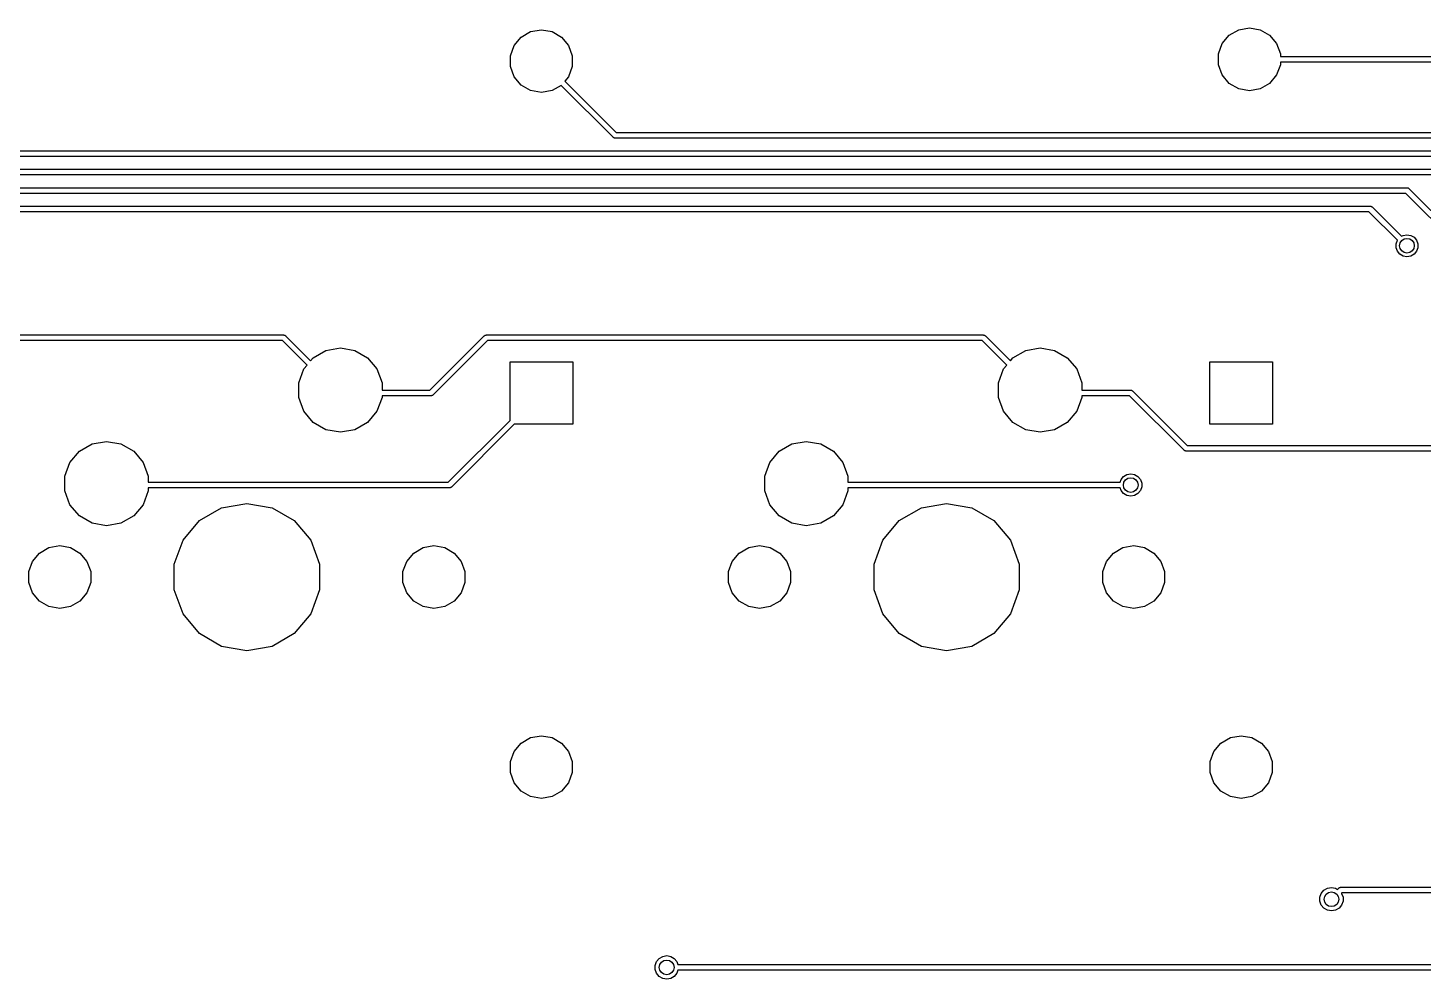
# Model space of a CAD drawing. Extents: x 16 to 277, y -108 to -11.
# Drawn here: x 73.06 to 110.94, y -70.92 to -45.08 of the extents above; entities that cross this region are included whole.
import ezdxf

# ---------------------------------------------------------------- set-up
doc = ezdxf.new("R2010")
doc.units = 0
doc.header["$MEASUREMENT"] = 0
doc.layers.add('BLACK', color=7, linetype='CONTINUOUS')

msp = doc.modelspace()

# ---------------------------------------------------------------- linework, layer by layer
at = {"layer": 'Black'}
for p, q in [((86.2588, -45.5591), (86.4492, -45.3322)), ((86.4492, -45.3322), (86.7058, -45.1841)), ((86.7058, -45.1841), (86.9975, -45.1326)), ((86.9975, -45.1326), (87.2892, -45.1841)), ((87.2892, -45.1841), (87.5457, -45.3322)), ((87.5457, -45.3322), (87.7361, -45.5591)), ((105.484, -45.5091), (105.674, -45.2822)), ((105.674, -45.2822), (105.931, -45.1341)), ((105.931, -45.1341), (106.222, -45.0826)), ((106.222, -45.0826), (106.514, -45.1341)), ((106.514, -45.1341), (106.771, -45.2822)), ((106.771, -45.2822), (106.961, -45.5091)), ((86.1575, -45.8374), (86.2588, -45.5591)), ((86.1575, -46.1336), (86.1575, -45.8374)), ((87.7361, -45.5591), (87.8374, -45.8374)), ((87.8374, -45.8374), (87.8374, -46.1336)), ((105.383, -45.7874), (105.484, -45.5091)), ((105.383, -46.0836), (105.383, -45.7874)), ((106.961, -45.5091), (107.062, -45.7874)), ((107.062, -45.7874), (107.062, -45.8593)), ((86.2588, -46.412), (86.1575, -46.1336)), ((87.8374, -46.1336), (87.7361, -46.412)), ((105.484, -46.362), (105.383, -46.0836)), ((107.062, -46.0836), (106.961, -46.362)), ((107.062, -45.8593), (123.283, -45.8593)), ((123.314, -46.0117), (107.062, -46.0117)), ((107.062, -46.0117), (107.062, -46.0836)), ((86.4492, -46.6389), (86.2588, -46.412)), ((87.7361, -46.412), (87.6374, -46.5296)), ((87.6374, -46.5296), (89.0316, -47.9238)), ((105.674, -46.5889), (105.484, -46.362)), ((105.931, -46.737), (105.674, -46.5889)), ((106.771, -46.5889), (106.514, -46.737)), ((106.961, -46.362), (106.771, -46.5889)), ((86.7058, -46.787), (86.4492, -46.6389)), ((86.9975, -46.8384), (86.7058, -46.787)), ((87.2892, -46.787), (86.9975, -46.8384)), ((87.5364, -46.6442), (87.2892, -46.787)), ((88.9461, -48.0539), (87.5364, -46.6442)), ((106.222, -46.7884), (105.931, -46.737)), ((106.514, -46.737), (106.222, -46.7884)), ((88.9489, -48.0558), (88.9461, -48.0539)), ((88.951, -48.0584), (88.9489, -48.0558)), ((88.9596, -48.0633), (88.951, -48.0584)), ((88.9678, -48.0691), (88.9596, -48.0633)), ((88.971, -48.0699), (88.9678, -48.0691)), ((88.9739, -48.0716), (88.971, -48.0699)), ((88.9837, -48.0733), (88.9739, -48.0716)), ((88.9934, -48.0759), (88.9837, -48.0733)), ((88.9967, -48.0756), (88.9934, -48.0759)), ((89, -48.0762), (88.9967, -48.0756)), ((129, -48.0762), (89, -48.0762)), ((89.0316, -47.9238), (128.968, -47.9238)), ((70.5316, -48.4238), (129.468, -48.4238)), ((129.5, -48.5762), (70.5, -48.5762)), ((130, -49.0762), (52, -49.0762)), ((52.0316, -48.9238), (129.968, -48.9238)), ((110.468, -49.5762), (51.5, -49.5762)), ((51.5316, -49.4238), (110.5, -49.4238)), ((112.946, -52.0539), (110.468, -49.5762)), ((110.5, -49.4238), (110.503, -49.4244)), ((110.503, -49.4244), (110.507, -49.4241)), ((110.507, -49.4241), (110.516, -49.4267)), ((110.516, -49.4267), (110.526, -49.4284)), ((110.526, -49.4284), (110.529, -49.4301)), ((110.529, -49.4301), (110.532, -49.4309)), ((110.532, -49.4309), (110.54, -49.4367)), ((110.54, -49.4367), (110.549, -49.4416)), ((110.549, -49.4416), (110.551, -49.4442)), ((110.551, -49.4442), (110.554, -49.4461)), ((110.554, -49.4461), (113.032, -51.9238)), ((50.5316, -49.9238), (109.5, -49.9238)), ((109.5, -49.9238), (109.503, -49.9244)), ((109.503, -49.9244), (109.507, -49.9241)), ((109.507, -49.9241), (109.516, -49.9267)), ((109.516, -49.9267), (109.526, -49.9284)), ((109.526, -49.9284), (109.529, -49.9301)), ((109.529, -49.9301), (109.532, -49.9309)), ((109.532, -49.9309), (109.54, -49.9367)), ((109.54, -49.9367), (109.549, -49.9416)), ((109.549, -49.9416), (109.551, -49.9442)), ((109.551, -49.9442), (109.554, -49.9461)), ((109.554, -49.9461), (110.351, -50.7435)), ((109.468, -50.0762), (50.5, -50.0762)), ((110.24, -50.8481), (109.468, -50.0762)), ((110.351, -50.7435), (110.397, -50.717)), ((110.397, -50.717), (110.5, -50.6989)), ((110.5, -50.6989), (110.603, -50.717)), ((110.603, -50.717), (110.694, -50.7693)), ((110.203, -50.9477), (110.239, -50.8494)), ((110.203, -51.0523), (110.203, -50.9477)), ((110.239, -51.1506), (110.203, -51.0523)), ((110.239, -50.8494), (110.24, -50.8481)), ((110.694, -50.7693), (110.761, -50.8494)), ((110.761, -50.8494), (110.797, -50.9477)), ((110.797, -51.0523), (110.761, -51.1506)), ((110.797, -50.9477), (110.797, -51.0523)), ((110.306, -51.2307), (110.239, -51.1506)), ((110.397, -51.283), (110.306, -51.2307)), ((110.5, -51.3011), (110.397, -51.283)), ((110.603, -51.283), (110.5, -51.3011)), ((110.694, -51.2307), (110.603, -51.283)), ((110.761, -51.1506), (110.694, -51.2307)), ((66.5, -53.4238), (80, -53.4238)), ((79.9684, -53.5762), (66.5316, -53.5762)), ((80.634, -54.2418), (79.9684, -53.5762)), ((80, -53.4238), (80.0033, -53.4244)), ((80.0033, -53.4244), (80.0066, -53.4241)), ((80.0066, -53.4241), (80.0163, -53.4267)), ((80.0163, -53.4267), (80.0261, -53.4284)), ((80.0261, -53.4284), (80.029, -53.4301)), ((80.029, -53.4301), (80.0322, -53.4309)), ((80.0322, -53.4309), (80.0404, -53.4367)), ((80.0404, -53.4367), (80.049, -53.4416)), ((80.049, -53.4416), (80.0511, -53.4442)), ((80.0511, -53.4442), (80.0539, -53.4461)), ((80.0539, -53.4461), (80.7324, -54.1246)), ((81.1476, -53.8418), (81.54, -53.7726)), ((81.54, -53.7726), (81.9324, -53.8418)), ((83.9684, -54.9238), (85.4461, -53.4461)), ((85.5316, -53.5762), (84.0539, -55.0539)), ((85.4461, -53.4461), (85.4489, -53.4442)), ((85.4489, -53.4442), (85.451, -53.4416)), ((85.451, -53.4416), (85.4596, -53.4367)), ((85.4596, -53.4367), (85.4678, -53.4309)), ((85.4678, -53.4309), (85.471, -53.4301)), ((85.471, -53.4301), (85.4739, -53.4284)), ((85.4739, -53.4284), (85.4837, -53.4267)), ((85.4837, -53.4267), (85.4934, -53.4241)), ((85.4934, -53.4241), (85.4967, -53.4244)), ((85.4967, -53.4244), (85.5, -53.4238)), ((85.5, -53.4238), (99, -53.4238)), ((98.9684, -53.5762), (85.5316, -53.5762)), ((99.634, -54.2418), (98.9684, -53.5762)), ((99, -53.4238), (99.0033, -53.4244)), ((99.0033, -53.4244), (99.0066, -53.4241)), ((99.0066, -53.4241), (99.0163, -53.4267)), ((99.0163, -53.4267), (99.0261, -53.4284)), ((99.0261, -53.4284), (99.029, -53.4301)), ((99.029, -53.4301), (99.0322, -53.4309)), ((99.0322, -53.4309), (99.0404, -53.4367)), ((99.0404, -53.4367), (99.049, -53.4416)), ((99.049, -53.4416), (99.0511, -53.4442)), ((99.0511, -53.4442), (99.0539, -53.4461)), ((99.0539, -53.4461), (99.7324, -54.1246)), ((100.148, -53.8418), (100.54, -53.7726)), ((100.54, -53.7726), (100.932, -53.8418)), ((80.7324, -54.1246), (80.8025, -54.0411)), ((80.8025, -54.0411), (81.1476, -53.8418)), ((81.9324, -53.8418), (82.2775, -54.0411)), ((82.2775, -54.0411), (82.5336, -54.3463)), ((86.1478, -55.7444), (86.1478, -54.1509)), ((86.1478, -54.1509), (87.8471, -54.1509)), ((87.8471, -54.1509), (87.8471, -55.8501)), ((99.7324, -54.1246), (99.8025, -54.0411)), ((99.8025, -54.0411), (100.148, -53.8418)), ((100.932, -53.8418), (101.278, -54.0411)), ((101.278, -54.0411), (101.534, -54.3463)), ((105.148, -55.8501), (105.148, -54.1509)), ((105.148, -54.1509), (106.847, -54.1509)), ((106.847, -54.1509), (106.847, -55.8501)), ((80.4101, -54.7208), (80.5464, -54.3463)), ((80.5464, -54.3463), (80.634, -54.2418)), ((82.5336, -54.3463), (82.6699, -54.7208)), ((99.4101, -54.7208), (99.5464, -54.3463)), ((99.5464, -54.3463), (99.634, -54.2418)), ((101.534, -54.3463), (101.67, -54.7208)), ((80.4101, -55.1192), (80.4101, -54.7208)), ((82.6699, -54.7208), (82.6699, -54.9238)), ((82.6699, -54.9238), (83.9684, -54.9238)), ((99.4101, -55.1192), (99.4101, -54.7208)), ((101.67, -54.7208), (101.67, -54.9238)), ((101.67, -54.9238), (103, -54.9238)), ((103, -54.9238), (103.003, -54.9244)), ((103.003, -54.9244), (103.007, -54.9241)), ((103.007, -54.9241), (103.016, -54.9267)), ((103.016, -54.9267), (103.026, -54.9284)), ((103.026, -54.9284), (103.029, -54.9301)), ((80.5464, -55.4937), (80.4101, -55.1192)), ((82.6699, -55.1192), (82.5336, -55.4937)), ((84, -55.0762), (82.6699, -55.0762)), ((82.6699, -55.0762), (82.6699, -55.1192)), ((84.0033, -55.0756), (84, -55.0762)), ((84.0066, -55.0759), (84.0033, -55.0756)), ((84.0163, -55.0733), (84.0066, -55.0759)), ((84.0261, -55.0716), (84.0163, -55.0733)), ((84.029, -55.0699), (84.0261, -55.0716)), ((84.0322, -55.0691), (84.029, -55.0699)), ((84.0404, -55.0633), (84.0322, -55.0691)), ((84.049, -55.0584), (84.0404, -55.0633)), ((84.0511, -55.0558), (84.049, -55.0584)), ((84.0539, -55.0539), (84.0511, -55.0558)), ((99.5464, -55.4937), (99.4101, -55.1192)), ((101.67, -55.1192), (101.534, -55.4937)), ((102.968, -55.0762), (101.67, -55.0762)), ((101.67, -55.0762), (101.67, -55.1192)), ((104.446, -56.5539), (102.968, -55.0762)), ((103.029, -54.9301), (103.032, -54.9309)), ((103.032, -54.9309), (103.04, -54.9367)), ((103.04, -54.9367), (103.049, -54.9416)), ((103.049, -54.9416), (103.051, -54.9442)), ((103.051, -54.9442), (103.054, -54.9461)), ((103.054, -54.9461), (104.532, -56.4238)), ((80.8025, -55.7989), (80.5464, -55.4937)), ((82.5336, -55.4937), (82.2775, -55.7989)), ((99.8025, -55.7989), (99.5464, -55.4937)), ((101.534, -55.4937), (101.278, -55.7989)), ((81.1476, -55.9982), (80.8025, -55.7989)), ((81.54, -56.0674), (81.1476, -55.9982)), ((81.9324, -55.9982), (81.54, -56.0674)), ((82.2775, -55.7989), (81.9324, -55.9982)), ((84.4684, -57.4238), (86.1478, -55.7444)), ((86.2576, -55.8501), (84.5539, -57.5539)), ((87.8471, -55.8501), (86.2576, -55.8501)), ((100.148, -55.9982), (99.8025, -55.7989)), ((100.54, -56.0674), (100.148, -55.9982)), ((100.932, -55.9982), (100.54, -56.0674)), ((101.278, -55.7989), (100.932, -55.9982)), ((106.847, -55.8501), (105.148, -55.8501)), ((74.4525, -56.5811), (74.7976, -56.3818)), ((74.7976, -56.3818), (75.19, -56.3126)), ((75.19, -56.3126), (75.5824, -56.3818)), ((75.5824, -56.3818), (75.9275, -56.5811)), ((93.4525, -56.5811), (93.7976, -56.3818)), ((93.7976, -56.3818), (94.19, -56.3126)), ((94.19, -56.3126), (94.5824, -56.3818)), ((94.5824, -56.3818), (94.9275, -56.5811)), ((104.532, -56.4238), (111.468, -56.4238)), ((74.1964, -56.8863), (74.4525, -56.5811)), ((75.9275, -56.5811), (76.1836, -56.8863)), ((93.1964, -56.8863), (93.4525, -56.5811)), ((94.9275, -56.5811), (95.1836, -56.8863)), ((104.449, -56.5558), (104.446, -56.5539)), ((104.451, -56.5584), (104.449, -56.5558)), ((104.46, -56.5633), (104.451, -56.5584)), ((104.468, -56.5691), (104.46, -56.5633)), ((104.471, -56.5699), (104.468, -56.5691)), ((104.474, -56.5716), (104.471, -56.5699)), ((104.484, -56.5733), (104.474, -56.5716)), ((104.493, -56.5759), (104.484, -56.5733)), ((104.497, -56.5756), (104.493, -56.5759)), ((104.5, -56.5762), (104.497, -56.5756)), ((111.5, -56.5762), (104.5, -56.5762)), ((74.0601, -57.2608), (74.1964, -56.8863)), ((76.1836, -56.8863), (76.3199, -57.2608)), ((93.0601, -57.2608), (93.1964, -56.8863)), ((95.1836, -56.8863), (95.3199, -57.2608)), ((102.897, -57.217), (103, -57.1989)), ((103, -57.1989), (103.103, -57.217)), ((74.0601, -57.6592), (74.0601, -57.2608)), ((76.3199, -57.2608), (76.3199, -57.4238)), ((76.3199, -57.4238), (84.4684, -57.4238)), ((84.5, -57.5762), (76.3199, -57.5762)), ((76.3199, -57.5762), (76.3199, -57.6592)), ((84.5033, -57.5756), (84.5, -57.5762)), ((84.5066, -57.5759), (84.5033, -57.5756)), ((84.5163, -57.5733), (84.5066, -57.5759)), ((84.5261, -57.5716), (84.5163, -57.5733)), ((84.529, -57.5699), (84.5261, -57.5716)), ((84.5322, -57.5691), (84.529, -57.5699)), ((84.5404, -57.5633), (84.5322, -57.5691)), ((84.549, -57.5584), (84.5404, -57.5633)), ((84.5511, -57.5558), (84.549, -57.5584)), ((84.5539, -57.5539), (84.5511, -57.5558)), ((93.0601, -57.6592), (93.0601, -57.2608)), ((95.3199, -57.2608), (95.3199, -57.4238)), ((95.3199, -57.4238), (102.712, -57.4238)), ((102.712, -57.5762), (95.3199, -57.5762)), ((95.3199, -57.5762), (95.3199, -57.6592)), ((102.712, -57.4238), (102.739, -57.3494)), ((102.739, -57.6506), (102.712, -57.5762)), ((102.739, -57.3494), (102.806, -57.2693)), ((102.806, -57.2693), (102.897, -57.217)), ((103.103, -57.217), (103.194, -57.2693)), ((103.194, -57.2693), (103.261, -57.3494)), ((103.261, -57.3494), (103.297, -57.4477)), ((103.297, -57.5523), (103.261, -57.6506)), ((103.297, -57.4477), (103.297, -57.5523)), ((74.1964, -58.0337), (74.0601, -57.6592)), ((76.3199, -57.6592), (76.1836, -58.0337)), ((93.1964, -58.0337), (93.0601, -57.6592)), ((95.3199, -57.6592), (95.1836, -58.0337)), ((102.806, -57.7307), (102.739, -57.6506)), ((102.897, -57.783), (102.806, -57.7307)), ((103, -57.8011), (102.897, -57.783)), ((103.103, -57.783), (103, -57.8011)), ((103.194, -57.7307), (103.103, -57.783)), ((103.261, -57.6506), (103.194, -57.7307)), ((74.4525, -58.3389), (74.1964, -58.0337)), ((74.7976, -58.5382), (74.4525, -58.3389)), ((75.9275, -58.3389), (75.5824, -58.5382)), ((76.1836, -58.0337), (75.9275, -58.3389)), ((77.7134, -58.4667), (78.3154, -58.1192)), ((78.3154, -58.1192), (79, -57.9985)), ((79, -57.9985), (79.6846, -58.1192)), ((79.6846, -58.1192), (80.2865, -58.4667)), ((93.4525, -58.3389), (93.1964, -58.0337)), ((93.7976, -58.5382), (93.4525, -58.3389)), ((94.9275, -58.3389), (94.5824, -58.5382)), ((95.1836, -58.0337), (94.9275, -58.3389)), ((96.7134, -58.4667), (97.3154, -58.1192)), ((97.3154, -58.1192), (98, -57.9985)), ((98, -57.9985), (98.6846, -58.1192)), ((98.6846, -58.1192), (99.2865, -58.4667)), ((75.19, -58.6074), (74.7976, -58.5382)), ((75.5824, -58.5382), (75.19, -58.6074)), ((77.2666, -58.9992), (77.7134, -58.4667)), ((80.2865, -58.4667), (80.7334, -58.9992)), ((94.19, -58.6074), (93.7976, -58.5382)), ((94.5824, -58.5382), (94.19, -58.6074)), ((96.2666, -58.9992), (96.7134, -58.4667)), ((99.2865, -58.4667), (99.7334, -58.9992)), ((77.0289, -59.6524), (77.2666, -58.9992)), ((80.7334, -58.9992), (80.9711, -59.6524)), ((96.0289, -59.6524), (96.2666, -58.9992)), ((99.7334, -58.9992), (99.9711, -59.6524)), ((73.1803, -59.5729), (73.371, -59.3457)), ((73.371, -59.3457), (73.6279, -59.1974)), ((73.6279, -59.1974), (73.92, -59.1458)), ((73.92, -59.1458), (74.2121, -59.1974)), ((74.2121, -59.1974), (74.469, -59.3457)), ((74.469, -59.3457), (74.6597, -59.5729)), ((83.3403, -59.5729), (83.531, -59.3457)), ((83.531, -59.3457), (83.7879, -59.1974)), ((83.7879, -59.1974), (84.08, -59.1458)), ((84.08, -59.1458), (84.3721, -59.1974)), ((84.3721, -59.1974), (84.629, -59.3457)), ((84.629, -59.3457), (84.8197, -59.5729)), ((92.1803, -59.5729), (92.371, -59.3457)), ((92.371, -59.3457), (92.6279, -59.1974)), ((92.6279, -59.1974), (92.92, -59.1458)), ((92.92, -59.1458), (93.2121, -59.1974)), ((93.2121, -59.1974), (93.469, -59.3457)), ((93.469, -59.3457), (93.6597, -59.5729)), ((102.34, -59.5729), (102.531, -59.3457)), ((102.531, -59.3457), (102.788, -59.1974)), ((102.788, -59.1974), (103.08, -59.1458)), ((103.08, -59.1458), (103.372, -59.1974)), ((103.372, -59.1974), (103.629, -59.3457)), ((103.629, -59.3457), (103.82, -59.5729)), ((73.0788, -59.8517), (73.1803, -59.5729)), ((73.0788, -60.1483), (73.0788, -59.8517)), ((74.6597, -59.5729), (74.7612, -59.8517)), ((74.7612, -59.8517), (74.7612, -60.1483)), ((77.0289, -60.3476), (77.0289, -59.6524)), ((80.9711, -59.6524), (80.9711, -60.3476)), ((83.2388, -59.8517), (83.3403, -59.5729)), ((83.2388, -60.1483), (83.2388, -59.8517)), ((84.8197, -59.5729), (84.9212, -59.8517)), ((84.9212, -59.8517), (84.9212, -60.1483)), ((92.0788, -59.8517), (92.1803, -59.5729)), ((92.0788, -60.1483), (92.0788, -59.8517)), ((93.6597, -59.5729), (93.7612, -59.8517)), ((93.7612, -59.8517), (93.7612, -60.1483)), ((96.0289, -60.3476), (96.0289, -59.6524)), ((99.9711, -59.6524), (99.9711, -60.3476)), ((102.239, -59.8517), (102.34, -59.5729)), ((102.239, -60.1483), (102.239, -59.8517)), ((103.82, -59.5729), (103.921, -59.8517)), ((103.921, -59.8517), (103.921, -60.1483)), ((73.1803, -60.4271), (73.0788, -60.1483)), ((74.7612, -60.1483), (74.6597, -60.4271)), ((83.3403, -60.4271), (83.2388, -60.1483)), ((84.9212, -60.1483), (84.8197, -60.4271)), ((92.1803, -60.4271), (92.0788, -60.1483)), ((93.7612, -60.1483), (93.6597, -60.4271)), ((102.34, -60.4271), (102.239, -60.1483)), ((103.921, -60.1483), (103.82, -60.4271)), ((73.371, -60.6543), (73.1803, -60.4271)), ((74.6597, -60.4271), (74.469, -60.6543)), ((77.2666, -61.0008), (77.0289, -60.3476)), ((80.9711, -60.3476), (80.7334, -61.0008)), ((83.531, -60.6543), (83.3403, -60.4271)), ((84.8197, -60.4271), (84.629, -60.6543)), ((92.371, -60.6543), (92.1803, -60.4271)), ((93.6597, -60.4271), (93.469, -60.6543)), ((96.2666, -61.0008), (96.0289, -60.3476)), ((99.9711, -60.3476), (99.7334, -61.0008)), ((102.531, -60.6543), (102.34, -60.4271)), ((103.82, -60.4271), (103.629, -60.6543)), ((73.6279, -60.8026), (73.371, -60.6543)), ((73.92, -60.8541), (73.6279, -60.8026)), ((74.2121, -60.8026), (73.92, -60.8541)), ((74.469, -60.6543), (74.2121, -60.8026)), ((83.7879, -60.8026), (83.531, -60.6543)), ((84.08, -60.8541), (83.7879, -60.8026)), ((84.3721, -60.8026), (84.08, -60.8541)), ((84.629, -60.6543), (84.3721, -60.8026)), ((92.6279, -60.8026), (92.371, -60.6543)), ((92.92, -60.8541), (92.6279, -60.8026)), ((93.2121, -60.8026), (92.92, -60.8541)), ((93.469, -60.6543), (93.2121, -60.8026)), ((102.788, -60.8026), (102.531, -60.6543)), ((103.08, -60.8541), (102.788, -60.8026)), ((103.372, -60.8026), (103.08, -60.8541)), ((103.629, -60.6543), (103.372, -60.8026)), ((77.7134, -61.5332), (77.2666, -61.0008)), ((80.7334, -61.0008), (80.2865, -61.5332)), ((96.7134, -61.5332), (96.2666, -61.0008)), ((99.7334, -61.0008), (99.2865, -61.5332)), ((78.3154, -61.8808), (77.7134, -61.5332)), ((80.2865, -61.5332), (79.6846, -61.8808)), ((97.3154, -61.8808), (96.7134, -61.5332)), ((99.2865, -61.5332), (98.6846, -61.8808)), ((79, -62.0015), (78.3154, -61.8808)), ((79.6846, -61.8808), (79, -62.0015)), ((98, -62.0015), (97.3154, -61.8808)), ((98.6846, -61.8808), (98, -62.0015)), ((86.4492, -64.5072), (86.7058, -64.3591)), ((86.7058, -64.3591), (86.9975, -64.3076)), ((86.9975, -64.3076), (87.2892, -64.3591)), ((87.2892, -64.3591), (87.5457, -64.5072)), ((105.449, -64.5072), (105.706, -64.3591)), ((105.706, -64.3591), (105.997, -64.3076)), ((105.997, -64.3076), (106.289, -64.3591)), ((106.289, -64.3591), (106.546, -64.5072)), ((86.1575, -65.0124), (86.2588, -64.7341)), ((86.2588, -64.7341), (86.4492, -64.5072)), ((87.5457, -64.5072), (87.7361, -64.7341)), ((87.7361, -64.7341), (87.8374, -65.0124)), ((105.158, -65.0124), (105.259, -64.7341)), ((105.259, -64.7341), (105.449, -64.5072)), ((106.546, -64.5072), (106.736, -64.7341)), ((106.736, -64.7341), (106.837, -65.0124)), ((86.1575, -65.3086), (86.1575, -65.0124)), ((87.8374, -65.0124), (87.8374, -65.3086)), ((105.158, -65.3086), (105.158, -65.0124)), ((106.837, -65.0124), (106.837, -65.3086)), ((86.2588, -65.587), (86.1575, -65.3086)), ((87.8374, -65.3086), (87.7361, -65.587)), ((105.259, -65.587), (105.158, -65.3086)), ((106.837, -65.3086), (106.736, -65.587)), ((86.4492, -65.8139), (86.2588, -65.587)), ((86.7058, -65.962), (86.4492, -65.8139)), ((87.5457, -65.8139), (87.2892, -65.962)), ((87.7361, -65.587), (87.5457, -65.8139)), ((105.449, -65.8139), (105.259, -65.587)), ((105.706, -65.962), (105.449, -65.8139)), ((106.546, -65.8139), (106.289, -65.962)), ((106.736, -65.587), (106.546, -65.8139)), ((86.9975, -66.0134), (86.7058, -65.962)), ((87.2892, -65.962), (86.9975, -66.0134)), ((105.997, -66.0134), (105.706, -65.962)), ((106.289, -65.962), (105.997, -66.0134)), ((108.174, -68.5906), (108.245, -68.5059)), ((108.245, -68.5059), (108.341, -68.4505)), ((108.341, -68.4505), (108.45, -68.4313)), ((108.45, -68.4313), (108.559, -68.4505)), ((108.559, -68.4505), (108.611, -68.4808)), ((108.611, -68.4808), (108.646, -68.4461)), ((108.646, -68.4461), (108.649, -68.4442)), ((108.649, -68.4442), (108.651, -68.4416)), ((108.651, -68.4416), (108.66, -68.4367)), ((108.66, -68.4367), (108.668, -68.4309)), ((108.668, -68.4309), (108.671, -68.4301)), ((108.671, -68.4301), (108.674, -68.4284)), ((108.674, -68.4284), (108.684, -68.4267)), ((108.684, -68.4267), (108.693, -68.4241)), ((108.693, -68.4241), (108.697, -68.4244)), ((108.697, -68.4244), (108.7, -68.4238)), ((108.7, -68.4238), (112.3, -68.4238)), ((108.136, -68.6947), (108.174, -68.5906)), ((108.136, -68.8053), (108.136, -68.6947)), ((108.174, -68.9094), (108.136, -68.8053)), ((108.245, -68.9941), (108.174, -68.9094)), ((108.726, -68.9094), (108.655, -68.9941)), ((108.732, -68.5762), (108.722, -68.5858)), ((108.722, -68.5858), (108.726, -68.5906)), ((108.726, -68.5906), (108.764, -68.6947)), ((108.764, -68.8053), (108.726, -68.9094)), ((112.3, -68.5762), (108.732, -68.5762)), ((108.764, -68.6947), (108.764, -68.8053)), ((108.341, -69.0495), (108.245, -68.9941)), ((108.45, -69.0687), (108.341, -69.0495)), ((108.559, -69.0495), (108.45, -69.0687)), ((108.655, -68.9941), (108.559, -69.0495)), ((90.0861, -70.5447), (90.124, -70.4406)), ((90.124, -70.4406), (90.1951, -70.3559)), ((90.1951, -70.3559), (90.291, -70.3005)), ((90.291, -70.3005), (90.4, -70.2813)), ((90.4, -70.2813), (90.509, -70.3005)), ((90.509, -70.3005), (90.6049, -70.3559)), ((90.6049, -70.3559), (90.676, -70.4406)), ((90.676, -70.4406), (90.7063, -70.5238)), ((90.0861, -70.6553), (90.0861, -70.5447)), ((90.124, -70.7594), (90.0861, -70.6553)), ((90.1951, -70.8441), (90.124, -70.7594)), ((90.676, -70.7594), (90.6049, -70.8441)), ((90.7063, -70.6762), (90.676, -70.7594)), ((90.7063, -70.5238), (132.594, -70.5238)), ((132.594, -70.6762), (90.7063, -70.6762)), ((90.291, -70.8995), (90.1951, -70.8441)), ((90.4, -70.9187), (90.291, -70.8995)), ((90.509, -70.8995), (90.4, -70.9187)), ((90.6049, -70.8441), (90.509, -70.8995))]:
    msp.add_line(p, q, dxfattribs=at)
for centre in [(110.5, -51), (103, -57.5), (108.45, -68.75), (90.4, -70.6)]:
    msp.add_circle(centre, 0.2, dxfattribs=at)

doc.saveas('drawing.dxf')
